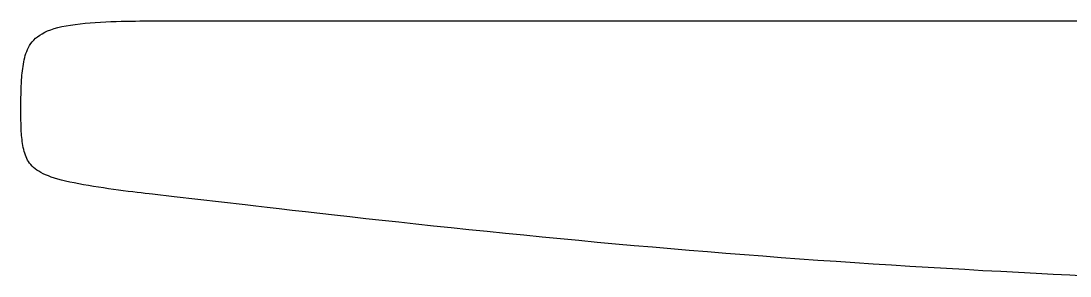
# Model space of a CAD drawing. Header units: millimetres. Extents: x -2850 to -1977, y -474 to -195.
# Drawn here: x -2293 to -2238.8, y -347.5 to -334.4 of the extents above; entities that cross this region are included whole.
import ezdxf

# ---------------------------------------------------------------- set-up
doc = ezdxf.new("R2010")
doc.units = ezdxf.units.MM

msp = doc.modelspace()

# ---------------------------------------------------------------- linework, layer by layer
at = {"flags": 128}
for points in [[(-2292.996447, -338.898804), (-2292.996447, -338.482042), (-2292.996428, -338.416464), (-2292.996301, -338.345003), (-2292.995954, -338.26803), (-2292.995279, -338.185914), (-2292.994166, -338.099025), (-2292.992506, -338.007731), (-2292.990188, -337.912403), (-2292.987105, -337.813409), (-2292.983146, -337.71112), (-2292.978201, -337.605904), (-2292.972162, -337.498132), (-2292.964919, -337.388172), (-2292.956362, -337.276394), (-2292.946382, -337.163168), (-2292.934869, -337.048863), (-2292.921714, -336.933849), (-2292.906808, -336.818494), (-2292.89004, -336.703169), (-2292.871302, -336.588243), (-2292.850485, -336.474085), (-2292.827385, -336.361036), (-2292.801435, -336.249324), (-2292.771971, -336.139148), (-2292.738332, -336.030706), (-2292.699856, -335.924196), (-2292.65588, -335.819818), (-2292.605744, -335.717771), (-2292.548786, -335.618254), (-2292.484342, -335.521464), (-2292.411752, -335.427601), (-2292.330353, -335.336864), (-2292.239484, -335.249452), (-2292.138482, -335.165563), (-2292.026686, -335.085396), (-2291.903434, -335.009149), (-2291.768064, -334.937023), (-2291.619913, -334.869215), (-2291.458321, -334.805924), (-2291.282625, -334.747349), (-2291.092163, -334.693689), (-2290.886659, -334.645067), (-2290.66738, -334.601303), (-2290.435978, -334.562141), (-2290.194104, -334.527326), (-2289.943412, -334.496602), (-2289.685553, -334.469713), (-2289.42218, -334.446403), (-2289.154945, -334.426417), (-2288.885501, -334.4095), (-2288.615498, -334.395395), (-2288.346591, -334.383846), (-2288.08043, -334.374599), (-2287.818669, -334.367397), (-2287.562959, -334.361986), (-2287.314953, -334.358108), (-2287.076302, -334.355508), (-2286.84866, -334.353932), (-2286.633678, -334.353122), (-2286.433009, -334.352824), (-2285.073831, -334.352781), (-2285.07002, -334.352781), (-2285.043347, -334.352781), (-2284.970948, -334.352781), (-2284.829961, -334.352781), (-2284.597522, -334.352781), (-2284.250769, -334.352781), (-2283.766839, -334.352781), (-2283.122869, -334.352781), (-2282.295996, -334.352781), (-2281.263358, -334.352781), (-2280.002091, -334.352781), (-2278.489333, -334.352781), (-2276.702221, -334.352781), (-2274.617892, -334.352781), (-2272.213484, -334.352781), (-2269.466132, -334.352781), (-2266.352976, -334.352781), (-2262.851151, -334.352781), (-2258.937795, -334.352781), (-2254.590044, -334.352781), (-2249.796469, -334.352781), (-2244.591362, -334.352781), (-2239.020451, -334.352781), (-2233.129459, -334.352781)], [(-2237.928248, -347.542497), (-2238.771701, -347.501032), (-2239.636549, -347.457692), (-2240.520413, -347.412495), (-2241.420919, -347.365458), (-2242.335688, -347.316599), (-2243.262343, -347.265935), (-2244.198508, -347.213485), (-2245.141805, -347.159266), (-2246.089859, -347.103296), (-2247.040291, -347.045592), (-2247.991121, -346.986169), (-2248.941953, -346.925031), (-2249.892786, -346.862177), (-2250.843621, -346.797608), (-2251.794458, -346.731323), (-2252.745295, -346.663322), (-2253.696134, -346.593605), (-2254.646973, -346.522173), (-2255.597814, -346.449025), (-2256.548655, -346.374161), (-2257.499497, -346.297582), (-2258.45034, -346.219287), (-2259.401182, -346.139276), (-2260.352025, -346.057549), (-2261.302868, -345.974107), (-2262.253712, -345.888949), (-2263.204555, -345.802075), (-2264.155397, -345.713486), (-2265.10624, -345.623181), (-2266.057082, -345.53116), (-2267.007527, -345.437484), (-2267.955594, -345.342453), (-2268.898907, -345.246428), (-2269.835088, -345.149769), (-2270.76176, -345.052839), (-2271.676546, -344.955997), (-2272.577069, -344.859605), (-2273.460952, -344.764023), (-2274.325818, -344.669613), (-2275.16929, -344.576735), (-2275.988991, -344.485749), (-2276.782544, -344.397018), (-2277.547571, -344.310901), (-2278.281696, -344.227761), (-2278.982541, -344.147956), (-2279.64773, -344.071849), (-2280.274885, -343.999801), (-2280.86163, -343.932171), (-2281.405587, -343.869322), (-2285.073831, -343.444828), (-2286.19899, -343.314657), (-2286.375945, -343.294161), (-2286.568237, -343.27175), (-2286.774324, -343.24746), (-2286.992664, -343.22133), (-2287.221716, -343.193396), (-2287.459939, -343.163695), (-2287.705792, -343.132264), (-2287.957734, -343.099141), (-2288.214222, -343.064363), (-2288.473717, -343.027967), (-2288.734676, -342.98999), (-2288.995558, -342.95047), (-2289.254822, -342.909443), (-2289.510928, -342.866946), (-2289.762332, -342.823018), (-2290.007495, -342.777694), (-2290.244874, -342.731013), (-2290.47293, -342.683011), (-2290.690119, -342.633726), (-2290.894902, -342.583194), (-2291.086085, -342.531431), (-2291.263871, -342.478365), (-2291.42881, -342.423902), (-2291.581454, -342.367948), (-2291.722354, -342.310409), (-2291.85206, -342.251191), (-2291.971124, -342.1902), (-2292.080096, -342.127341), (-2292.179528, -342.062521), (-2292.26997, -341.995647), (-2292.351973, -341.926623), (-2292.426089, -341.855356), (-2292.492868, -341.781752), (-2292.552861, -341.705716), (-2292.606619, -341.627156), (-2292.654693, -341.545977), (-2292.697634, -341.462084), (-2292.735993, -341.375384), (-2292.770321, -341.285783), (-2292.801169, -341.193187), (-2292.829021, -341.097596), (-2292.854089, -340.999382), (-2292.876522, -340.899013), (-2292.896465, -340.796956), (-2292.914064, -340.693678), (-2292.929466, -340.589645), (-2292.942819, -340.485326), (-2292.954267, -340.381186), (-2292.963957, -340.277693), (-2292.972037, -340.175314), (-2292.978652, -340.074516), (-2292.983949, -339.975766), (-2292.988074, -339.87953), (-2292.991174, -339.786277), (-2292.993395, -339.696472), (-2292.994884, -339.610583), (-2292.995787, -339.529077), (-2292.996251, -339.45242), (-2292.996422, -339.381081), (-2292.996447, -338.898804)]]:
    msp.add_lwpolyline(points, dxfattribs=at)

doc.saveas('drawing.dxf')
